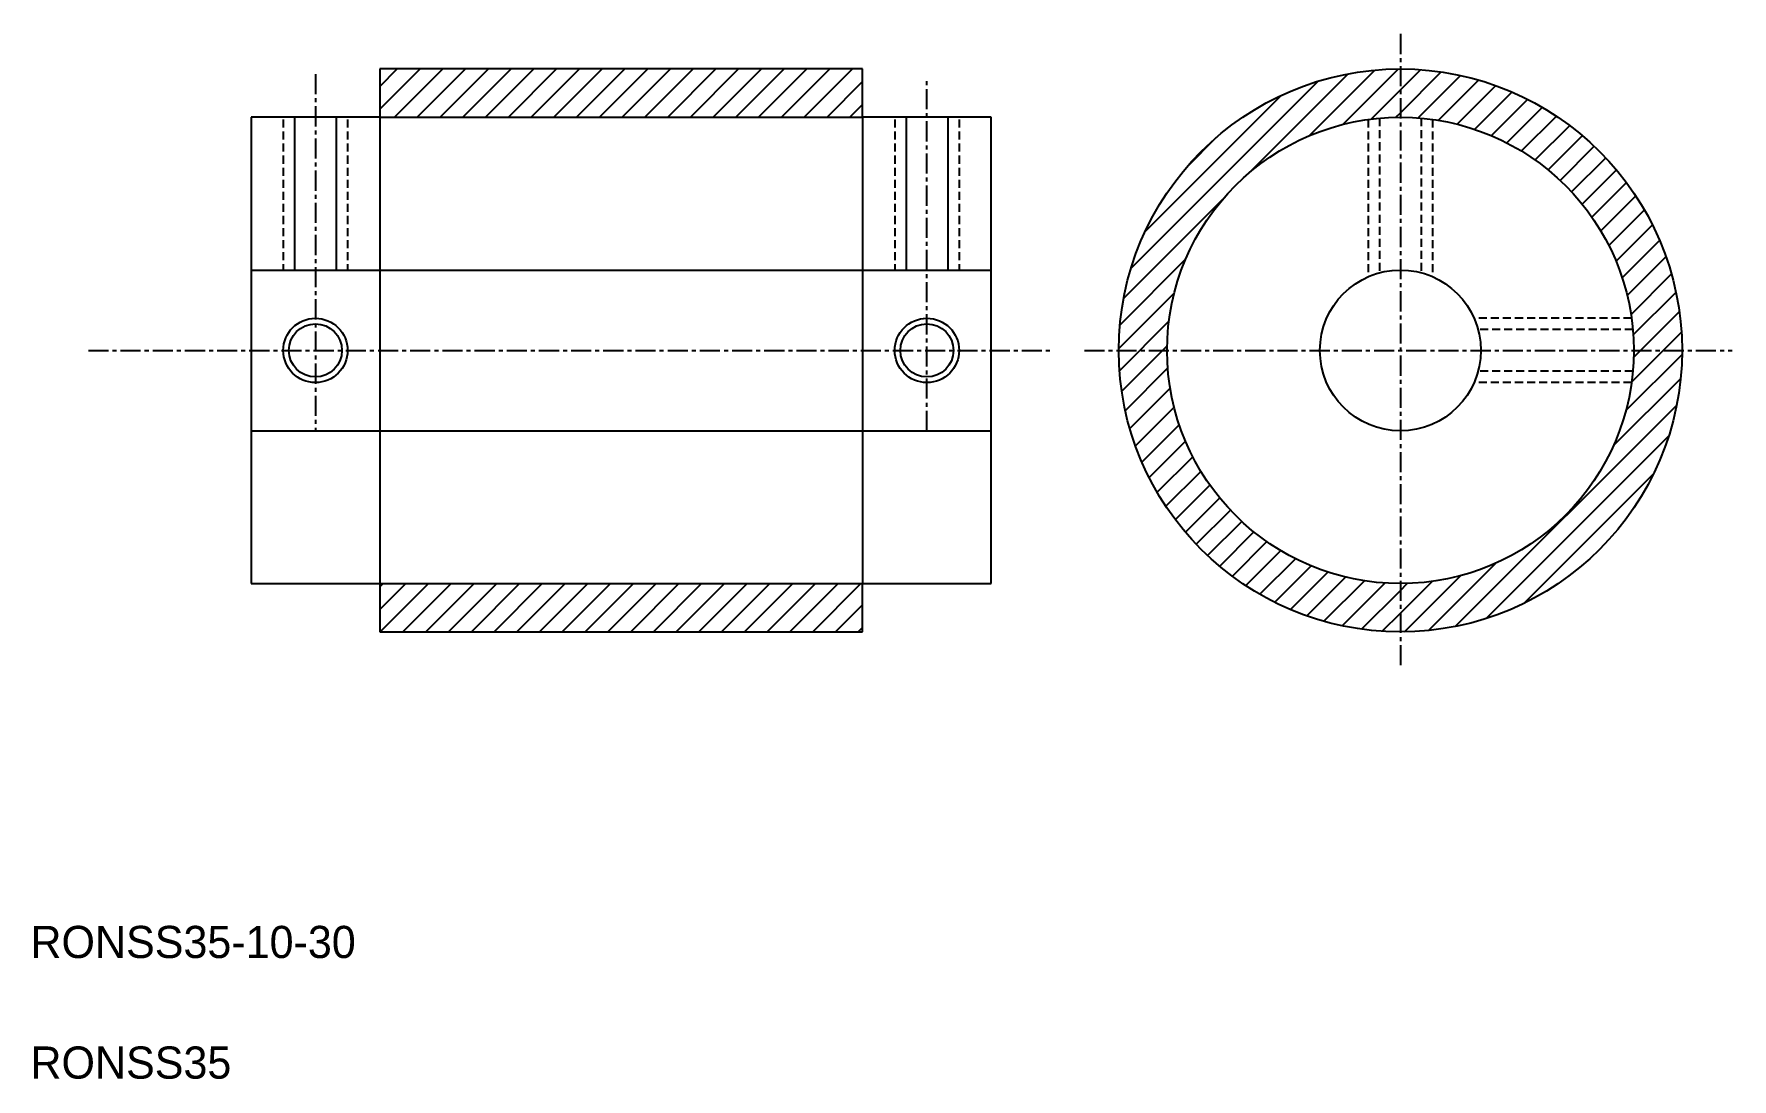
# Model space of a CAD drawing. Extents: x -86 to 19, y 371 to 436.
import ezdxf

# ---------------------------------------------------------------- set-up
doc = ezdxf.new("R2010")
doc.units = 0
doc.linetypes.add('CENTER', pattern=[2, 1.25, -0.25, 0.25, -0.25])
doc.linetypes.add('DASHED', pattern=[0.75, 0.5, -0.25])
doc.layers.get('0').update_dxf_attribs({"linetype": 'CONTINUOUS'})
doc.layers.add('CENTER', color=1, linetype='CENTER')

# ---------------------------------------------------------------- blocks, each defined once
blk = doc.blocks.new('*X2')
at = {"color": 0, "linetype": 'CONTINUOUS'}
for p, q in [((-64.8, 431.59), (-62.3, 434.09)), ((-64.8, 433.01), (-63.71, 434.09)), ((-63.88, 431.09), (-60.88, 434.09)), ((-62.47, 431.09), (-59.47, 434.09)), ((-61.05, 431.09), (-58.05, 434.09)), ((-59.64, 431.09), (-56.64, 434.09)), ((-58.23, 431.09), (-55.23, 434.09)), ((-56.81, 431.09), (-53.81, 434.09)), ((-55.4, 431.09), (-52.4, 434.09)), ((-53.98, 431.09), (-50.98, 434.09)), ((-52.57, 431.09), (-49.57, 434.09)), ((-51.15, 431.09), (-48.15, 434.09)), ((-49.74, 431.09), (-46.74, 434.09)), ((-48.33, 431.09), (-45.33, 434.09)), ((-46.91, 431.09), (-43.91, 434.09)), ((-45.5, 431.09), (-42.5, 434.09)), ((-44.08, 431.09), (-41.08, 434.09)), ((-42.67, 431.09), (-39.67, 434.09)), ((-41.26, 431.09), (-38.26, 434.09)), ((-39.84, 431.09), (-36.84, 434.09)), ((-38.43, 431.09), (-35.43, 434.09)), ((-10.76, 427.65), (-4.62, 433.79)), ((-7.06, 429.93), (-2.97, 434.02)), ((-4.93, 430.65), (-1.49, 434.09)), ((-1.38, 432.79), (-0.12, 434.05)), ((-1.38, 431.37), (1.16, 433.91)), ((-0.28, 431.05), (2.35, 433.69)), ((-37.01, 431.09), (-34.8, 433.31)), ((-18.11, 421.71), (-6.49, 433.33)), ((-3.18, 430.98), (-1.38, 432.79)), ((0.98, 430.9), (3.48, 433.4)), ((2.15, 430.66), (4.55, 433.06)), ((3.24, 430.34), (5.56, 432.66)), ((-35.6, 431.09), (-34.8, 431.89)), ((-17.23, 424.01), (-8.79, 432.44)), ((4.27, 429.95), (6.53, 432.21)), ((5.23, 429.5), (7.44, 431.71)), ((-1.66, 431.09), (-1.38, 431.37)), ((6.14, 428.99), (8.31, 431.16)), ((7, 428.43), (9.14, 430.58)), ((-14.64, 428.01), (-12.8, 429.85)), ((7.8, 427.82), (9.93, 429.95)), ((8.55, 427.16), (10.67, 429.28)), ((9.26, 426.45), (11.38, 428.57)), ((9.91, 425.69), (12.04, 427.82)), ((10.52, 424.88), (12.67, 427.03)), ((-18.57, 419.83), (-12.43, 425.97)), ((11.07, 424.02), (13.25, 426.2)), ((11.58, 423.11), (13.79, 425.33)), ((12.02, 422.14), (14.28, 424.4)), ((12.4, 421.11), (14.73, 423.44)), ((-18.8, 418.19), (-14.72, 422.28)), ((12.72, 420.01), (15.13, 422.42)), ((12.95, 418.83), (15.47, 421.35)), ((-18.88, 416.7), (-15.43, 420.14)), ((13.09, 417.56), (15.75, 420.21)), ((13.12, 416.17), (15.96, 419.01)), ((-18.83, 415.33), (-15.76, 418.4)), ((-18.69, 414.06), (-15.87, 416.88)), ((12.99, 414.63), (16.09, 417.72)), ((12.63, 412.86), (16.12, 416.34)), ((-18.47, 412.86), (-15.84, 415.5)), ((11.86, 410.67), (16.04, 414.84)), ((-18.19, 411.73), (-15.68, 414.24)), ((-17.84, 410.66), (-15.44, 413.07)), ((2.03, 399.43), (15.79, 413.18)), ((-17.44, 409.65), (-15.12, 411.97)), ((-16.99, 408.69), (-14.73, 410.95)), ((3.94, 399.92), (15.3, 411.28)), ((-16.49, 407.77), (-14.28, 409.98)), ((-15.95, 406.9), (-13.78, 409.07)), ((6.3, 400.87), (14.35, 408.92)), ((-15.36, 406.07), (-13.22, 408.22)), ((-14.73, 405.29), (-12.6, 407.42)), ((-14.07, 404.54), (-11.94, 406.66)), ((-13.36, 403.84), (-11.23, 405.96)), ((-12.61, 403.17), (-10.48, 405.3)), ((-11.82, 402.55), (-9.67, 404.7)), ((-10.98, 401.97), (-8.81, 404.14)), ((-10.11, 401.43), (-7.9, 403.64)), ((-9.19, 400.93), (-6.93, 403.2)), ((0.37, 399.18), (4.55, 403.36)), ((-64.8, 400.48), (-63.18, 402.09)), ((-64.8, 401.89), (-64.6, 402.09)), ((-64.77, 399.09), (-61.77, 402.09)), ((-63.36, 399.09), (-60.36, 402.09)), ((-61.94, 399.09), (-58.94, 402.09)), ((-60.53, 399.09), (-57.53, 402.09)), ((-59.11, 399.09), (-56.11, 402.09)), ((-57.7, 399.09), (-54.7, 402.09)), ((-56.28, 399.09), (-53.28, 402.09)), ((-54.87, 399.09), (-51.87, 402.09)), ((-53.46, 399.09), (-50.46, 402.09)), ((-52.04, 399.09), (-49.04, 402.09)), ((-50.63, 399.09), (-47.63, 402.09)), ((-49.21, 399.09), (-46.21, 402.09)), ((-47.8, 399.09), (-44.8, 402.09)), ((-46.39, 399.09), (-43.39, 402.09)), ((-44.97, 399.09), (-41.97, 402.09)), ((-43.56, 399.09), (-40.56, 402.09)), ((-42.14, 399.09), (-39.14, 402.09)), ((-40.73, 399.09), (-37.73, 402.09)), ((-39.31, 399.09), (-36.31, 402.09)), ((-37.9, 399.09), (-34.9, 402.09)), ((-8.22, 400.49), (-5.89, 402.81)), ((-7.2, 400.09), (-4.79, 402.5)), ((-6.13, 399.75), (-3.61, 402.27)), ((-4.99, 399.47), (-2.34, 402.12)), ((-1.38, 400.26), (0.59, 402.23)), ((-1.38, 401.67), (-0.95, 402.1)), ((-1.13, 399.09), (2.36, 402.58)), ((-3.79, 399.26), (-1.38, 401.67)), ((-36.49, 399.09), (-34.8, 400.78)), ((-2.51, 399.13), (-1.38, 400.26)), ((-35.07, 399.09), (-34.8, 399.37))]:
    blk.add_line(p, q, dxfattribs=at)

msp = doc.modelspace()

# ---------------------------------------------------------------- linework, layer by layer
at = {"color": 7, "linetype": 'CONTINUOUS'}
for p, q in [((-64.8, 434.09), (-64.8, 431.09)), ((-34.8, 434.09), (-64.8, 434.09)), ((-34.8, 431.09), (-34.8, 434.09)), ((-72.8, 431.09), (-72.8, 402.09)), ((-64.8, 431.09), (-72.8, 431.09)), ((-70.1, 431.03), (-70.1, 421.59)), ((-67.5, 431.03), (-67.5, 421.59)), ((-64.8, 431.09), (-64.8, 402.09)), ((-64.8, 431.09), (-34.8, 431.09)), ((-26.8, 431.09), (-34.8, 431.09)), ((-34.8, 431.09), (-34.8, 402.09)), ((-32.1, 431.03), (-32.1, 421.59)), ((-29.5, 431.03), (-29.5, 421.59)), ((-26.8, 402.09), (-26.8, 431.09)), ((-72.8, 421.59), (-26.8, 421.59)), ((-64.8, 416.59), (-64.8, 416.59)), ((-72.8, 411.59), (-26.8, 411.59)), ((-72.8, 402.09), (-64.8, 402.09)), ((-64.8, 402.09), (-64.8, 399.09)), ((-64.8, 402.09), (-34.8, 402.09)), ((-34.8, 399.09), (-34.8, 402.09)), ((-34.8, 402.09), (-26.8, 402.09)), ((-64.8, 399.09), (-34.8, 399.09))]:
    msp.add_line(p, q, dxfattribs=at)
at = {"color": 3, "linetype": 'DASHED'}
for p, q in [((-70.8, 430.95), (-70.8, 421.59)), ((-66.8, 430.95), (-66.8, 421.59)), ((-32.8, 430.95), (-32.8, 421.59)), ((-28.8, 430.95), (-28.8, 421.59)), ((-3.38, 430.95), (-3.38, 421.17)), ((-2.68, 431.03), (-2.68, 421.42)), ((-0.08, 431.03), (-0.08, 421.42)), ((0.62, 430.95), (0.62, 421.17)), ((12.99, 418.59), (3.21, 418.59)), ((13.07, 417.89), (3.45, 417.89)), ((13.07, 415.29), (3.45, 415.29)), ((12.99, 414.59), (3.21, 414.59))]:
    msp.add_line(p, q, dxfattribs=at)
at = {"color": 7, "linetype": 'CONTINUOUS'}
for centre, radius in [((-1.38, 416.59), 17.5), ((-1.38, 416.59), 14.5), ((-1.38, 416.59), 5), ((-68.8, 416.59), 1.65), ((-30.8, 416.59), 1.65)]:
    msp.add_circle(centre, radius, dxfattribs=at)
at = {"color": 3, "linetype": 'CONTINUOUS'}
for centre in [(-68.8, 416.59), (-30.8, 416.59)]:
    msp.add_circle(centre, 2, dxfattribs=at)
at = {"layer": 'CENTER', "color": 1, "linetype": 'CENTER'}
for p, q in [((-1.38, 436.27), (-1.38, 396.92)), ((-68.8, 433.77), (-68.8, 411.59)), ((-30.8, 411.59), (-30.8, 433.58)), ((-82.91, 416.59), (-23.1, 416.59)), ((-21.02, 416.59), (19.23, 416.59))]:
    msp.add_line(p, q, dxfattribs=at)

# ---------------------------------------------------------------- block references
at = {"color": 3, "linetype": 'CONTINUOUS'}
msp.add_blockref('*X2', (0, 0), dxfattribs=at)

# ---------------------------------------------------------------- texts
at = {"color": 7, "linetype": 'CONTINUOUS'}
for s, p in [('RONSS35-10-30', (-86.51, 378.81)), ('RONSS35', (-86.51, 371.31))]:
    msp.add_text(s, height=2, dxfattribs=at).set_placement(p)

doc.saveas('drawing.dxf')
